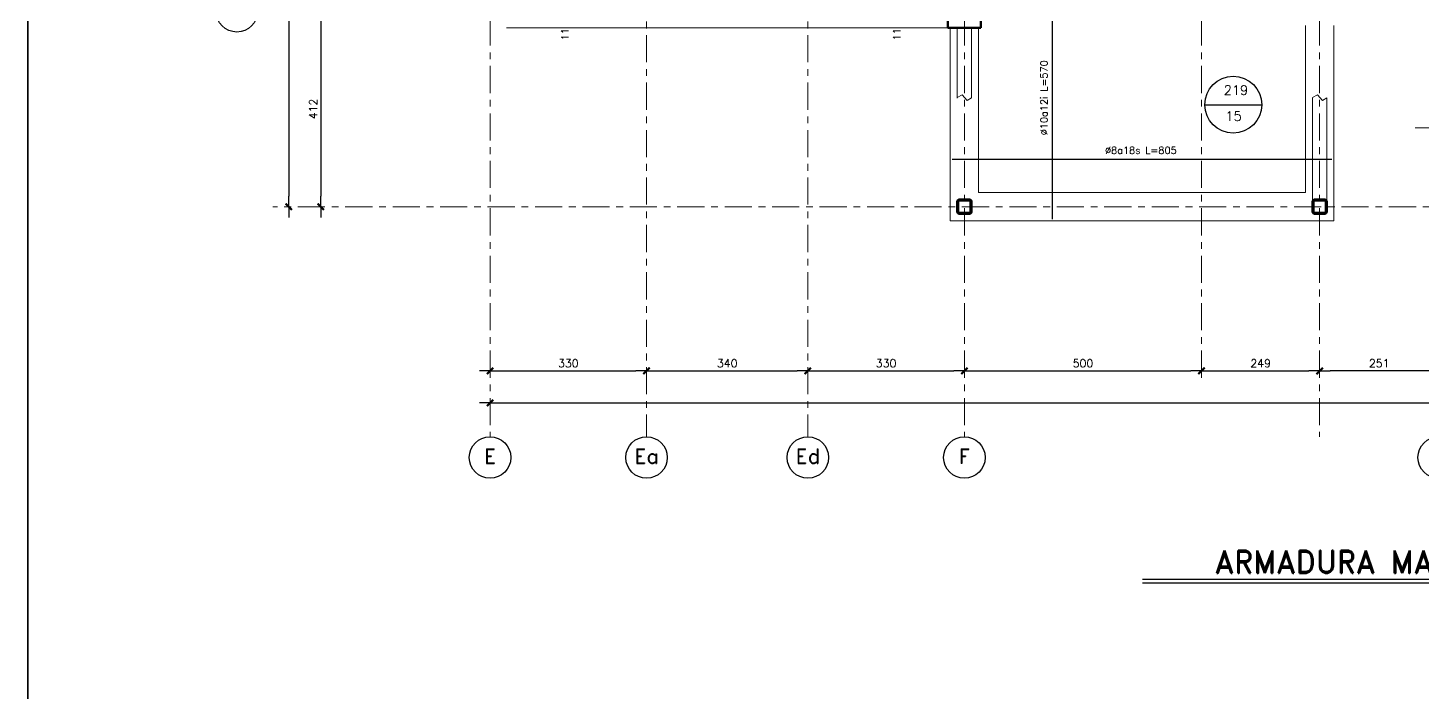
# Model space of a CAD drawing. Extents: x -4 to 6083, y -4 to 8618.
# Drawn here: x 0 to 2939, y 4890 to 6290 of the extents above; entities that cross this region are included whole.
import ezdxf
from ezdxf.enums import TextEntityAlignment as Align
from ezdxf.xclip import XClip

# ---------------------------------------------------------------- set-up
doc = ezdxf.new("R2010")
doc.units = 0
doc.header["$LTSCALE"] = 45
doc.header["$MEASUREMENT"] = 0
doc.header["$XCLIPFRAME"] = 0
doc.linetypes.add('2017_67-102$0$Grid Line', pattern=[2.2225, 1.27, -0.3175, 0.3175, -0.3175])
doc.layers.get('0').update_dxf_attribs({"linetype": 'CONTINUOUS'})
for name, color, linetype in [('2017_67-102$0$RLA-COTAS', 2, 'CONTINUOUS'), ('fe', 7, 'CONTINUOUS'), ('RLA-FORMATO', 7, 'CONTINUOUS'), ('RLA-LOSAS', 3, 'CONTINUOUS'), ('RLA-TEXTOS2', 6, 'CONTINUOUS'), ('TEXTOS-SM', 3, 'CONTINUOUS'), ('TEXTOS50A', 3, 'CONTINUOUS')]:
    doc.layers.add(name, color=color, linetype=linetype)
for name, color, linetype, lineweight in [('2017_67-102$0$RLE-EJE', 3, 'CONTINUOUS', 25), ('2017_67-102$0$RLE-EJES', 1, '2017_67-102$0$Grid Line', 9), ('2017_67-102$0$RLE-LOSA', 3, 'CONTINUOUS', 15), ('2017_67-102$0$RLE-PILAR', 3, 'CONTINUOUS', 50), ('2017_67-102$0$RLE-VANOS', 1, 'CONTINUOUS', 15), ('2017_67-102$0$RLE-VIGA', 3, 'CONTINUOUS', 15)]:
    doc.layers.add(name, color=color, linetype=linetype, lineweight=lineweight)
doc.styles.add('2017_67-102$0$ROMAND', font='romand', dxfattribs={"height": 31.5})
doc.styles.add('2017_67-102$0$ROMANS', font='ROMANS.shx', dxfattribs={"height": 16.875})
doc.styles.add('ROMAND', font='romand', dxfattribs={"height": 31.5})
doc.styles.add('ROMANS0', font='romans.shx')
doc.styles.add('SIETE50', font='ROMAND.SHX', dxfattribs={"height": 31.5})
doc.dimstyles.new('2017_67-102$0$ING-75', dxfattribs={"dimscale": 75, "dimtxt": 0.27, "dimasz": 0.3, "dimexe": 0, "dimexo": 0, "dimgap": 0.1, "dimtad": 1, "dimdec": 1, "dimzin": 12, "dimdsep": 46, "dimtxsty": '2017_67-102$0$ROMANS', "dimblk": '2017_67-102$0$TICK1', "dimblk1": '2017_67-102$0$TICK1', "dimblk2": '2017_67-102$0$TICK1', "dimcen": 0.09, "dimclrd": 2, "dimclre": 1, "dimclrt": 3, "dimadec": 0, "dimazin": 0, "dimtfac": 1, "dimtdec": 0, "dimtix": 1, "dimtmove": 2, "dimatfit": 3, "dimldrblk": '2017_67-102$0$TICK1', "dimfxl": 0, "dimfxlon": 1, "dimtolj": 1, "dimtzin": 0, "dimarcsym": 0})

# ---------------------------------------------------------------- blocks, each defined once
blk = doc.blocks.new('2017_67-102$0$TICK1')
at = {"color": 2}
for points in [[(0, 0), (-1, 0)], [(0, 0), (1, 0)]]:
    blk.add_lwpolyline(points, dxfattribs=at)
at = {"color": 2, "const_width": 0.2}
blk.add_lwpolyline([(-0.3, -0.3), (0.3, 0.3)], dxfattribs=at)
blk = doc.blocks.new('*D35')
at = {"layer": '2017_67-102$0$RLA-COTAS', "color": 2, "lineweight": -2, "transparency": 16777216}
blk.add_line((469, 7862.4), (469, 5880.4), dxfattribs=at)
at = {"layer": '2017_67-102$0$RLA-COTAS', "color": 2, "lineweight": -2, "transparency": 16777216, "xscale": 22.5, "yscale": 22.5, "zscale": 22.5}
for p, rotation in [((469, 7884.9), 90), ((469, 5857.9), 270)]:
    blk.add_blockref('2017_67-102$0$TICK1', p, dxfattribs=dict(at, rotation=rotation))
at = {"layer": '2017_67-102$0$RLA-COTAS', "color": 3, "transparency": 16777216, "insert": (453, 6871.4), "char_height": 16.88, "attachment_point": 5, "rotation": 90, "style": '2017_67-102$0$ROMANS'}
blk.add_mtext('\\A1;2027', dxfattribs=at)
blk = doc.blocks.new('*D40')
at = {"layer": '2017_67-102$0$RLA-COTAS', "color": 2, "lineweight": -2, "transparency": 16777216}
blk.add_line((536.5, 6247.4), (536.5, 5880.4), dxfattribs=at)
at = {"layer": '2017_67-102$0$RLA-COTAS', "color": 2, "lineweight": -2, "transparency": 16777216, "xscale": 22.5, "yscale": 22.5, "zscale": 22.5}
for p, rotation in [((536.5, 6269.9), 90), ((536.5, 5857.9), 270)]:
    blk.add_blockref('2017_67-102$0$TICK1', p, dxfattribs=dict(at, rotation=rotation))
at = {"layer": '2017_67-102$0$RLA-COTAS', "color": 3, "transparency": 16777216, "insert": (520.5, 6063.9), "char_height": 16.88, "attachment_point": 5, "rotation": 90, "style": '2017_67-102$0$ROMANS'}
blk.add_mtext('\\A1;412', dxfattribs=at)
blk = doc.blocks.new('*D41')
at = {"layer": '2017_67-102$0$RLA-COTAS', "color": 2, "lineweight": -2, "transparency": 16777216}
blk.add_line((915.7, 5511.7), (1200.7, 5511.7), dxfattribs=at)
at = {"layer": '2017_67-102$0$RLA-COTAS', "color": 2, "lineweight": -2, "transparency": 16777216, "xscale": 22.5, "yscale": 22.5, "zscale": 22.5, "rotation": 180}
blk.add_blockref('2017_67-102$0$TICK1', (893.2, 5511.7), dxfattribs=at)
at = {"layer": '2017_67-102$0$RLA-COTAS', "color": 2, "lineweight": -2, "transparency": 16777216, "xscale": 22.5, "yscale": 22.5, "zscale": 22.5}
blk.add_blockref('2017_67-102$0$TICK1', (1223.2, 5511.7), dxfattribs=at)
at = {"layer": '2017_67-102$0$RLA-COTAS', "color": 3, "transparency": 16777216, "insert": (1058.2, 5527.7), "char_height": 16.88, "attachment_point": 5, "style": '2017_67-102$0$ROMANS'}
blk.add_mtext('\\A1;330', dxfattribs=at)
blk = doc.blocks.new('*D42')
at = {"layer": '2017_67-102$0$RLA-COTAS', "color": 2, "lineweight": -2, "transparency": 16777216}
blk.add_line((1245.7, 5511.7), (1540.7, 5511.7), dxfattribs=at)
at = {"layer": '2017_67-102$0$RLA-COTAS', "color": 2, "lineweight": -2, "transparency": 16777216, "xscale": 22.5, "yscale": 22.5, "zscale": 22.5, "rotation": 180}
blk.add_blockref('2017_67-102$0$TICK1', (1223.2, 5511.7), dxfattribs=at)
at = {"layer": '2017_67-102$0$RLA-COTAS', "color": 2, "lineweight": -2, "transparency": 16777216, "xscale": 22.5, "yscale": 22.5, "zscale": 22.5}
blk.add_blockref('2017_67-102$0$TICK1', (1563.2, 5511.7), dxfattribs=at)
at = {"layer": '2017_67-102$0$RLA-COTAS', "color": 3, "transparency": 16777216, "insert": (1393.2, 5527.7), "char_height": 16.88, "attachment_point": 5, "style": '2017_67-102$0$ROMANS'}
blk.add_mtext('\\A1;340', dxfattribs=at)
blk = doc.blocks.new('*D43')
at = {"layer": '2017_67-102$0$RLA-COTAS', "color": 2, "lineweight": -2, "transparency": 16777216}
blk.add_line((1585.7, 5511.7), (1870.7, 5511.7), dxfattribs=at)
at = {"layer": '2017_67-102$0$RLA-COTAS', "color": 2, "lineweight": -2, "transparency": 16777216, "xscale": 22.5, "yscale": 22.5, "zscale": 22.5, "rotation": 180}
blk.add_blockref('2017_67-102$0$TICK1', (1563.2, 5511.7), dxfattribs=at)
at = {"layer": '2017_67-102$0$RLA-COTAS', "color": 2, "lineweight": -2, "transparency": 16777216, "xscale": 22.5, "yscale": 22.5, "zscale": 22.5}
blk.add_blockref('2017_67-102$0$TICK1', (1893.2, 5511.7), dxfattribs=at)
at = {"layer": '2017_67-102$0$RLA-COTAS', "color": 3, "transparency": 16777216, "insert": (1728.2, 5527.7), "char_height": 16.88, "attachment_point": 5, "style": '2017_67-102$0$ROMANS'}
blk.add_mtext('\\A1;330', dxfattribs=at)
blk = doc.blocks.new('*D44')
at = {"layer": '2017_67-102$0$RLA-COTAS', "color": 2, "lineweight": -2, "transparency": 16777216}
blk.add_line((1915.7, 5511.7), (2370.7, 5511.7), dxfattribs=at)
at = {"layer": '2017_67-102$0$RLA-COTAS', "color": 2, "lineweight": -2, "transparency": 16777216, "xscale": 22.5, "yscale": 22.5, "zscale": 22.5, "rotation": 180}
blk.add_blockref('2017_67-102$0$TICK1', (1893.2, 5511.7), dxfattribs=at)
at = {"layer": '2017_67-102$0$RLA-COTAS', "color": 2, "lineweight": -2, "transparency": 16777216, "xscale": 22.5, "yscale": 22.5, "zscale": 22.5}
blk.add_blockref('2017_67-102$0$TICK1', (2393.2, 5511.7), dxfattribs=at)
at = {"layer": '2017_67-102$0$RLA-COTAS', "color": 3, "transparency": 16777216, "insert": (2143.2, 5527.7), "char_height": 16.88, "attachment_point": 5, "style": '2017_67-102$0$ROMANS'}
blk.add_mtext('\\A1;500', dxfattribs=at)
blk = doc.blocks.new('*D45')
at = {"layer": '2017_67-102$0$RLA-COTAS', "color": 2, "lineweight": -2, "transparency": 16777216}
blk.add_line((2415.7, 5511.7), (2619.7, 5511.7), dxfattribs=at)
at = {"layer": '2017_67-102$0$RLA-COTAS', "color": 2, "lineweight": -2, "transparency": 16777216, "xscale": 22.5, "yscale": 22.5, "zscale": 22.5, "rotation": 180}
blk.add_blockref('2017_67-102$0$TICK1', (2393.2, 5511.7), dxfattribs=at)
at = {"layer": '2017_67-102$0$RLA-COTAS', "color": 2, "lineweight": -2, "transparency": 16777216, "xscale": 22.5, "yscale": 22.5, "zscale": 22.5}
blk.add_blockref('2017_67-102$0$TICK1', (2642.2, 5511.7), dxfattribs=at)
at = {"layer": '2017_67-102$0$RLA-COTAS', "color": 3, "transparency": 16777216, "insert": (2517.7, 5527.7), "char_height": 16.88, "attachment_point": 5, "style": '2017_67-102$0$ROMANS'}
blk.add_mtext('\\A1;249', dxfattribs=at)
blk = doc.blocks.new('*D68')
at = {"layer": '2017_67-102$0$RLA-COTAS', "color": 2, "lineweight": -2, "transparency": 16777216}
blk.add_line((915.7, 5444.2), (5370.7, 5444.2), dxfattribs=at)
at = {"layer": '2017_67-102$0$RLA-COTAS', "color": 2, "lineweight": -2, "transparency": 16777216, "xscale": 22.5, "yscale": 22.5, "zscale": 22.5, "rotation": 180}
blk.add_blockref('2017_67-102$0$TICK1', (893.2, 5444.2), dxfattribs=at)
at = {"layer": '2017_67-102$0$RLA-COTAS', "color": 2, "lineweight": -2, "transparency": 16777216, "xscale": 22.5, "yscale": 22.5, "zscale": 22.5}
blk.add_blockref('2017_67-102$0$TICK1', (5393.2, 5444.2), dxfattribs=at)
at = {"layer": '2017_67-102$0$RLA-COTAS', "color": 3, "transparency": 16777216, "insert": (3143.2, 5460.2), "char_height": 16.88, "attachment_point": 5, "style": '2017_67-102$0$ROMANS'}
blk.add_mtext('\\A1;4500', dxfattribs=at)
blk = doc.blocks.new('*D137')
at = {"layer": '2017_67-102$0$RLA-COTAS', "color": 2, "lineweight": -2, "transparency": 16777216}
blk.add_line((2870.7, 5511.7), (2664.7, 5511.7), dxfattribs=at)
at = {"layer": '2017_67-102$0$RLA-COTAS', "color": 2, "lineweight": -2, "transparency": 16777216, "xscale": 22.5, "yscale": 22.5, "zscale": 22.5, "rotation": 180}
blk.add_blockref('2017_67-102$0$TICK1', (2642.2, 5511.7), dxfattribs=at)
at = {"layer": '2017_67-102$0$RLA-COTAS', "color": 2, "lineweight": -2, "transparency": 16777216, "xscale": 22.5, "yscale": 22.5, "zscale": 22.5}
blk.add_blockref('2017_67-102$0$TICK1', (2893.2, 5511.7), dxfattribs=at)
at = {"layer": '2017_67-102$0$RLA-COTAS', "color": 3, "transparency": 16777216, "insert": (2767.7, 5527.7), "char_height": 16.88, "attachment_point": 5, "style": '2017_67-102$0$ROMANS'}
blk.add_mtext('\\A1;251', dxfattribs=at)
blk = doc.blocks.new('2017_67-102')
at = {"layer": '2017_67-102$0$RLE-EJE'}
for centre in [(359.48, 6269.91), (893.23, 5329.16), (1223.23, 5329.16), (1563.23, 5329.16), (1893.23, 5329.16), (2893.23, 5329.16)]:
    blk.add_circle(centre, 43.75, dxfattribs=at)
at = {"layer": '2017_67-102$0$RLE-EJES'}
for p, q in [((893.23, 8454.91), (893.23, 5372.91)), ((1893.23, 8454.91), (1893.23, 5372.91)), ((2642.23, 8454.91), (2642.23, 5372.91)), ((2393.23, 8354.92), (2393.23, 5484.92)), ((1223.23, 6719.66), (1223.23, 5372.91)), ((1563.23, 6719.66), (1563.23, 5372.91)), ((2843.23, 6023.92), (5773.23, 6023.92)), ((3045.41, 5857.91), (435.41, 5857.91))]:
    blk.add_line(p, q, dxfattribs=at)
at = {"layer": '2017_67-102$0$RLE-LOSA'}
blk.add_line((1858.23, 6234.91), (928.23, 6234.91), dxfattribs=at)
at = {"layer": '2017_67-102$0$RLE-PILAR'}
for p, q in [((1858.23, 6304.91), (1858.23, 6234.91)), ((1928.23, 6304.91), (1928.23, 6234.91)), ((1858.23, 6234.91), (1868.99, 6234.91)), ((1916.99, 6234.91), (1868.99, 6234.91)), ((1928.23, 6234.91), (1916.99, 6234.91)), ((1878.23, 5846.91), (1878.23, 5868.91)), ((1880.23, 5868.91), (1880.23, 5846.91)), ((1882.23, 5872.91), (1904.23, 5872.91)), ((1904.23, 5870.91), (1882.23, 5870.91)), ((1906.23, 5846.91), (1906.23, 5868.91)), ((1908.23, 5868.91), (1908.23, 5846.91)), ((2627.23, 5846.91), (2627.23, 5868.91)), ((2629.23, 5868.91), (2629.23, 5846.91)), ((2631.23, 5872.91), (2653.23, 5872.91)), ((2653.23, 5870.91), (2631.23, 5870.91)), ((2655.23, 5846.91), (2655.23, 5868.91)), ((2657.23, 5868.91), (2657.23, 5846.91)), ((1882.23, 5844.91), (1904.23, 5844.91)), ((1904.23, 5842.91), (1882.23, 5842.91)), ((2631.23, 5844.91), (2653.23, 5844.91)), ((2653.23, 5842.91), (2631.23, 5842.91))]:
    blk.add_line(p, q, dxfattribs=at)
for centre, radius, start, end in [((1882.23, 5868.91), 4, 90, 180), ((1882.23, 5868.91), 2, 90, 180), ((1904.23, 5868.91), 4, 0, 90), ((1904.23, 5868.91), 2, 0, 90), ((2631.23, 5868.91), 4, 90, 180), ((2631.23, 5868.91), 2, 90, 180), ((2653.23, 5868.91), 4, 0, 90), ((2653.23, 5868.91), 2, 0, 90), ((1882.23, 5846.91), 4, 180, 270), ((1882.23, 5846.91), 2, 180, 270), ((1904.23, 5846.91), 4, 270, 0), ((1904.23, 5846.91), 2, 270, 0), ((2631.23, 5846.91), 4, 180, 270), ((2631.23, 5846.91), 2, 180, 270), ((2653.23, 5846.91), 4, 270, 0), ((2653.23, 5846.91), 2, 270, 0)]:
    blk.add_arc(centre, radius, start, end, dxfattribs=at)
at = {"layer": '2017_67-102$0$RLE-VANOS'}
for p, q in [((1878.23, 6087.98), (1888.62, 6093.98)), ((1878.23, 6087.98), (1888.62, 6093.98)), ((1888.62, 6093.98), (1898.9, 6081.72)), ((1888.62, 6093.98), (1898.9, 6081.72)), ((1898.9, 6081.72), (1908.23, 6087.1)), ((1898.9, 6081.72), (1908.23, 6087.1)), ((2627.23, 6087.98), (2637.62, 6093.98)), ((2637.62, 6093.98), (2647.9, 6081.72)), ((2647.9, 6081.72), (2657.23, 6087.1))]:
    blk.add_line(p, q, dxfattribs=at)
at = {"layer": '2017_67-102$0$RLE-VIGA'}
for p, q in [((1863.23, 6234.91), (1863.23, 5827.91)), ((1878.23, 6086.87), (1878.23, 6234.91)), ((1908.23, 6234.91), (1908.23, 6086.87)), ((1923.23, 6234.91), (1923.23, 5887.91)), ((2612.23, 6239.92), (2612.23, 5887.91)), ((2672.23, 6239.92), (2672.23, 5887.91)), ((2627.23, 6087.34), (2627.23, 5868.91)), ((2657.23, 5857.91), (2657.23, 6087.34)), ((2612.23, 5887.91), (1923.23, 5887.91)), ((2672.23, 5887.91), (2672.23, 5827.91)), ((1923.23, 5827.91), (1863.23, 5827.91)), ((2672.23, 5827.91), (1923.23, 5827.91))]:
    blk.add_line(p, q, dxfattribs=at)
at = {"layer": '2017_67-102$0$RLE-EJE', "color": 5, "char_height": 31.25, "width": 1, "attachment_point": 2, "line_spacing_factor": 0.941778, "style": '2017_67-102$0$ROMAND'}
for s, insert in [('E', (893.24, 5347.47)), ('Ea', (1223.24, 5347.47)), ('Ed', (1563.24, 5347.47)), ('F', (1893.24, 5347.47))]:
    blk.add_mtext(s, dxfattribs=dict(at, insert=insert))
at = {"layer": '2017_67-102$0$RLA-COTAS'}
for base, p1, p2, angle, picture, middle in [((468.95, 5857.91), (476.45, 7884.92), (476.45, 5857.91), 90, '*D35', (453.01, 6871.42)), ((536.45, 5857.91), (543.95, 6269.91), (543.95, 5857.91), 90, '*D40', (520.51, 6063.91)), ((2642.23, 5511.72), (2893.23, 5519.22), (2642.23, 5519.22), 180, '*D137', (2767.73, 5527.66))]:
    dim = blk.add_linear_dim(base=base, p1=p1, p2=p2, angle=angle, dimstyle='2017_67-102$0$ING-75', override={"dimexe": 0, "dimexo": 0, "dimdec": 1, "dimfxl": 0, "dimfxlon": 1}, dxfattribs=at)
    dim.commit()
    dim.dimension.update_dxf_attribs({"geometry": picture, "text_midpoint": middle})
for base, p1, p2, picture, middle in [((1223.23, 5511.72), (893.23, 5519.22), (1223.23, 5519.22), '*D41', (1058.23, 5527.66)), ((1563.23, 5511.72), (1223.23, 5519.22), (1563.23, 5519.22), '*D42', (1393.23, 5527.66)), ((1893.23, 5511.72), (1563.23, 5519.22), (1893.23, 5519.22), '*D43', (1728.23, 5527.66)), ((2393.23, 5511.72), (1893.23, 5519.22), (2393.23, 5519.22), '*D44', (2143.23, 5527.66)), ((2642.23, 5511.72), (2393.23, 5519.22), (2642.23, 5519.22), '*D45', (2517.73, 5527.66)), ((5393.23, 5444.22), (893.23, 5451.72), (5393.23, 5451.72), '*D68', (3143.23, 5460.16))]:
    dim = blk.add_linear_dim(base=base, p1=p1, p2=p2, dimstyle='2017_67-102$0$ING-75', override={"dimexe": 0, "dimexo": 0, "dimdec": 1, "dimfxl": 0, "dimfxlon": 1}, dxfattribs=at)
    dim.commit()
    dim.dimension.update_dxf_attribs({"geometry": picture, "text_midpoint": middle})

msp = doc.modelspace()

# ---------------------------------------------------------------- linework, layer by layer
at = {"layer": 'fe'}
for points in [[(2160.18, 5887.25), (2160.18, 6455.27)], [(1948.34, 6013.74), (2749.34, 6013.74)]]:
    msp.add_lwpolyline(points, dxfattribs=at)
at = {"layer": 'RLA-FORMATO', "color": 6, "linetype": 'Continuous'}
for p, q in [((0, 8617.5), (0, 0)), ((0, 0), (0, 7890))]:
    msp.add_line(p, q, dxfattribs=at)
at = {"layer": 'RLA-LOSAS'}
msp.add_line((2481.13, 6128.24), (2601.13, 6128.24), dxfattribs=at)
msp.add_circle((2541.13, 6128.24), 60, dxfattribs=at)
at = {"layer": 'RLA-TEXTOS2', "color": 6}
for p, q in [((2350.01, 5128.03), (4222.36, 5128.03)), ((2350.01, 5120.53), (4222.36, 5120.53))]:
    msp.add_line(p, q, dxfattribs=at)

# ---------------------------------------------------------------- block references
at = {"layer": 'fe'}
ref = msp.add_blockref('2017_67-102', (81.11, 55.34), dxfattribs=at)
XClip(ref).set_block_clipping_path([(288.5373913377, 5264.2131717024), (5979.6367303451, 8553.235929895)])

# ---------------------------------------------------------------- texts
at = {"layer": 'RLA-LOSAS', "char_height": 20, "width": 1, "attachment_point": 2, "line_spacing_factor": 0.941778, "style": 'ROMAND'}
for s, insert in [('219', (2546.84, 6169.03)), ('15', (2541.71, 6114.29))]:
    msp.add_mtext(s, dxfattribs=dict(at, insert=insert))
at = {"layer": 'RLA-TEXTOS2', "color": 6, "style": 'SIETE50'}
msp.add_text('ARMADURA MALLA INFERIOR LOSA CIELO 2° PISO', height=47.25, dxfattribs=at).set_placement((3282.27, 5140.91), align=Align.CENTER)
at = {"layer": 'TEXTOS-SM', "style": 'ROMANS0'}
msp.add_text('%%C10a12i L=570', height=15, rotation=90, dxfattribs=at).set_placement((2149.51, 6142.88), align=Align.CENTER)
msp.add_text('%%C8a18s L=805', height=15, dxfattribs=at).set_placement((2346.34, 6024.4), align=Align.CENTER)
at = {"layer": 'TEXTOS50A', "style": 'ROMANS0'}
for p in [(1132.12, 6276.75), (1831.94, 6276.75)]:
    msp.add_text('11', height=15, rotation=90, dxfattribs=at).set_placement(p, align=Align.MIDDLE)

doc.saveas('drawing.dxf')
